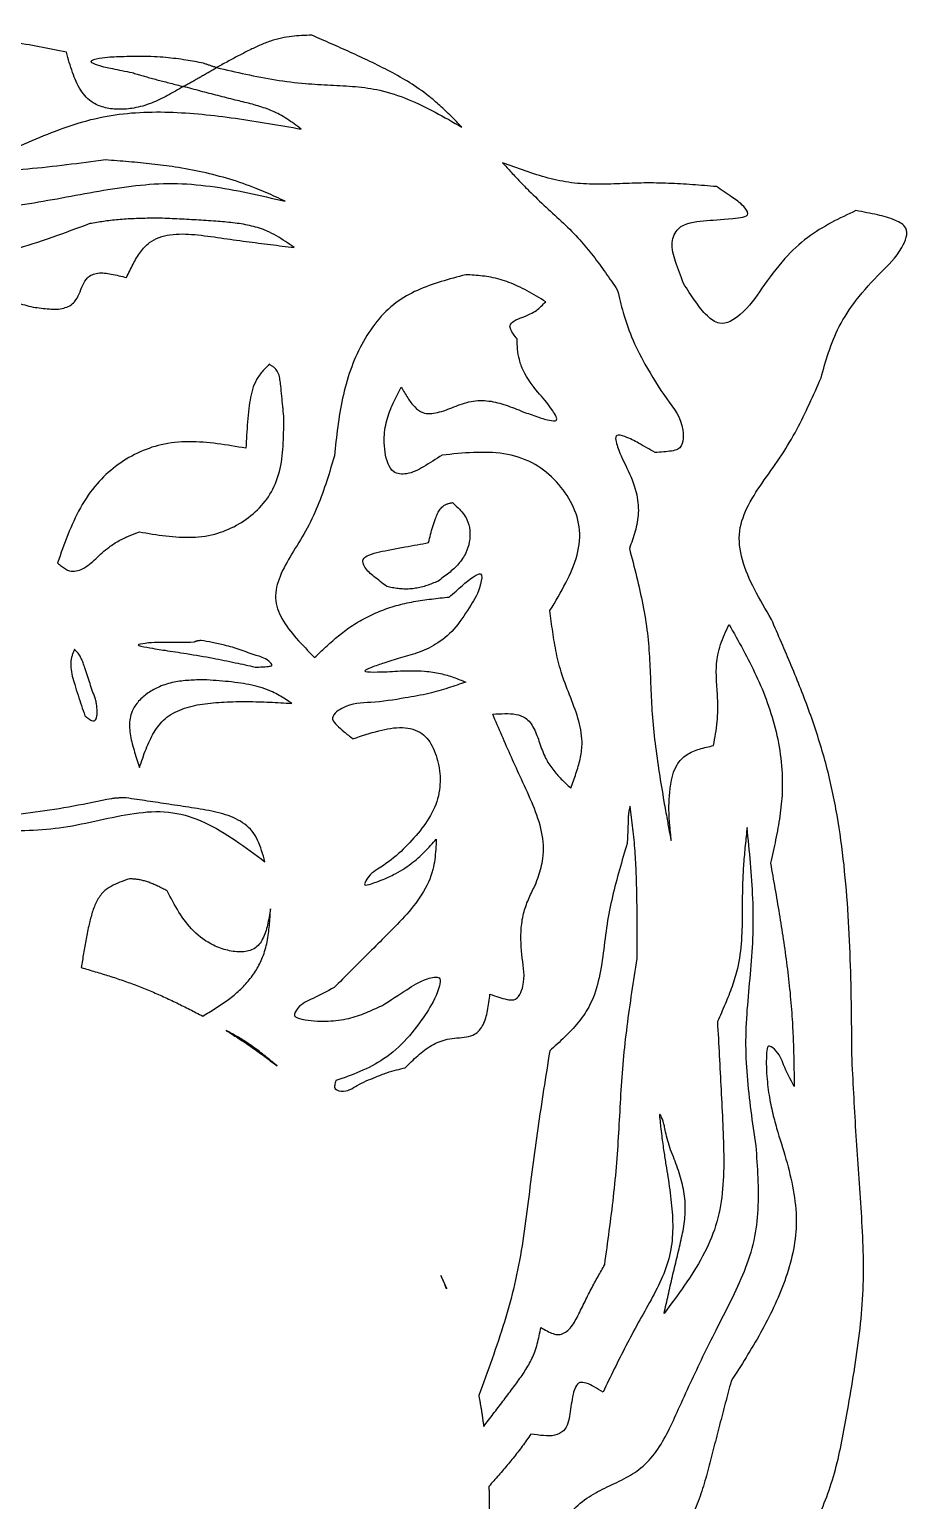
# Model space of a CAD drawing. Extents: x 24 to 174, y -3 to 159.
# Drawn here: x 110.3 to 173.6, y 52.5 to 158.5 of the extents above; entities that cross this region are included whole.
import ezdxf

# ---------------------------------------------------------------- set-up
doc = ezdxf.new("R2010")
doc.units = 0
doc.layers.add('Capa_1', color=7, linetype='CONTINUOUS')

msp = doc.modelspace()

# ---------------------------------------------------------------- linework, layer by layer
at = {"layer": 'Capa_1', "color": 7}
for p, q in [((123.774287, 155.735086), (123.774287, 155.735086)), ((121.382014, 154.379096), (121.382014, 154.379096)), ((144.388086, 148.887339), (144.388086, 148.887339)), ((119.709627, 144.892681), (119.709627, 144.892681)), ((141.736188, 140.816444), (141.736188, 140.816444)), ((127.578776, 134.360061), (127.578776, 134.360061)), ((140.776523, 124.403458), (140.776523, 124.403458)), ((113.533259, 113.823432), (113.533259, 113.823432)), ((122.663037, 114.456228), (122.663037, 114.456228)), ((122.865885, 111.631799), (122.865885, 111.631799)), ((118.006924, 105.960896), (118.229064, 105.313219)), ((117.264987, 103.116627), (117.264987, 103.116627)), ((153.583459, 102.511943), (153.583459, 102.511943)), ((162.010437, 100.994999), (162.010437, 100.994999)), ((117.499805, 97.285871), (117.499805, 97.285871)), ((124.475985, 86.356925), (124.475985, 86.356925)), ((139.930409, 68.70095), (139.930409, 68.70095))]:
    msp.add_line(p, q, dxfattribs=at)
for points, knots in [([(112.958341, 156.844132), (112.307377, 156.977802), (111.007386, 157.244744), (109.049542, 157.588515), (107.005166, 157.826165), (104.874712, 157.875928), (102.671695, 157.835966), (100.467018, 157.824988), (98.267854, 157.963956), (96.079136, 158.202509), (94.623413, 158.394538), (93.895113, 158.490611)], [0, 0, 0, 0, 1.993594, 3.98125, 5.962031, 8.16127, 10.367679, 12.573427, 14.772644, 16.973781, 19.177576, 19.177576, 19.177576, 19.177576]), ([(130.645188, 158.072239), (130.399831, 158.064303), (129.910524, 158.048476), (129.180099, 157.996053), (128.426749, 157.880685), (127.66308, 157.659643), (126.893855, 157.351614), (126.123168, 156.985902), (125.344381, 156.588207), (124.556343, 156.165244), (124.034808, 155.878382), (123.774287, 155.735086)], [0, 0, 0, 0, 0.73643, 1.468634, 2.19589, 3.018352, 3.847222, 4.679401, 5.576727, 6.470403, 7.362393, 7.362393, 7.362393, 7.362393]), ([(141.462785, 151.448836), (141.202297, 151.712707), (140.682112, 152.239648), (139.881519, 153.007003), (138.91007, 153.839182), (137.712966, 154.665482), (136.295097, 155.467313), (134.86128, 156.175609), (133.441786, 156.835918), (132.044827, 157.459906), (131.111518, 157.868223), (130.645188, 158.072239)], [0, 0, 0, 0, 1.11234, 2.221299, 3.326083, 4.946278, 6.575357, 8.209095, 9.742758, 11.271901, 12.798919, 12.798919, 12.798919, 12.798919]), ([(121.382014, 154.379096), (121.0092, 154.158563), (120.264121, 153.717821), (119.087149, 153.145624), (117.90989, 152.801158), (116.783454, 152.703592), (115.781416, 152.803276), (114.743952, 153.18488), (113.897793, 154.117768), (113.358746, 155.41924), (113.09523, 156.356996), (112.958341, 156.844132)], [0, 0, 0, 0, 1.299376, 2.596836, 3.916626, 4.953394, 5.970042, 6.920621, 8.19964, 9.603874, 11.121901, 11.121901, 11.121901, 11.121901]), ([(122.83998, 156.05424), (122.415959, 156.134683), (121.519993, 156.30466), (120.029985, 156.493089), (118.442772, 156.571437), (116.720699, 156.505204), (115.775928, 156.495986), (114.447282, 156.208836), (115.493098, 155.806699), (116.323118, 155.665222), (117.202007, 155.481288), (117.696036, 155.377897)], [0, 0, 0, 0, 1.295661, 2.737765, 4.481604, 6.150629, 7.569469, 8.192219, 8.698916, 9.830667, 11.283448, 11.283448, 11.283448, 11.283448]), ([(123.774287, 155.735086), (123.740148, 155.746188), (123.671871, 155.768393), (123.569502, 155.801843), (123.466651, 155.835767), (123.36337, 155.870316), (123.259685, 155.905562), (123.155438, 155.941639), (123.05066, 155.978628), (122.945281, 156.016324), (122.87508, 156.041601), (122.83998, 156.05424)], [0, 0, 0, 0, 0.107696, 0.215391, 0.323087, 0.432598, 0.54211, 0.65162, 0.763537, 0.875455, 0.987374, 0.987374, 0.987374, 0.987374]), ([(117.696036, 155.377897), (117.812526, 155.342584), (118.045499, 155.27196), (118.395369, 155.167426), (118.767317, 155.059527), (119.161996, 154.950614), (119.57917, 154.840037), (120.011497, 154.728273), (120.458544, 154.613756), (120.920239, 154.496246), (121.22809, 154.418146), (121.382014, 154.379096)], [0, 0, 0, 0, 0.365174, 0.730327, 1.095453, 1.527, 1.958582, 2.390183, 2.866615, 3.343026, 3.819426, 3.819426, 3.819426, 3.819426]), ([(121.382014, 154.379096), (121.469782, 154.428003), (121.645316, 154.525817), (121.90842, 154.672893), (122.172572, 154.821489), (122.437561, 154.971979), (122.703622, 155.123938), (122.970262, 155.276505), (123.237731, 155.429233), (123.505987, 155.582199), (123.684854, 155.684124), (123.774287, 155.735086)], [0, 0, 0, 0, 0.301423, 0.602844, 0.904262, 1.21066, 1.51706, 1.823461, 2.132265, 2.441069, 2.749872, 2.749872, 2.749872, 2.749872]), ([(123.774287, 155.735086), (124.480231, 155.575454), (125.891879, 155.256245), (128.024928, 154.842205), (130.061595, 154.575955), (131.988749, 154.485456), (133.781877, 154.394094), (135.675145, 154.13755), (137.609076, 153.491792), (139.558878, 152.535862), (140.825015, 151.812968), (141.462785, 151.448836)], [0, 0, 0, 0, 2.171241, 4.341748, 6.516932, 8.325507, 10.127213, 11.904354, 14.038001, 16.208492, 18.411468, 18.411468, 18.411468, 18.411468]), ([(129.878997, 151.307172), (129.709725, 151.434106), (129.372083, 151.687297), (128.854803, 152.048901), (128.17838, 152.45651), (127.297422, 152.827642), (126.222525, 153.140287), (125.072909, 153.413959), (123.872596, 153.717003), (122.624579, 154.045423), (121.795786, 154.267983), (121.382014, 154.379096)], [0, 0, 0, 0, 0.634716, 1.266052, 1.892793, 3.0006, 4.120952, 5.248619, 6.545635, 7.834805, 9.1201, 9.1201, 9.1201, 9.1201]), ([(108.836906, 149.773692), (109.57397, 150.097845), (111.042482, 150.743681), (113.280702, 151.604647), (115.583082, 152.242268), (117.953667, 152.535963), (120.346649, 152.562697), (122.746383, 152.396552), (125.13664, 152.104219), (127.513798, 151.726591), (129.091014, 151.446904), (129.878997, 151.307172)], [0, 0, 0, 0, 2.415465, 4.812524, 7.189432, 9.562162, 11.955983, 14.358869, 16.773439, 19.178073, 21.578894, 21.578894, 21.578894, 21.578894]), ([(115.778909, 149.087429), (114.844942, 148.963996), (112.978309, 148.717301), (110.172838, 148.406506), (107.354722, 148.214663), (104.526119, 148.20271), (101.696011, 148.339535), (98.875589, 148.59347), (96.067968, 148.933621), (93.272141, 149.330822), (91.411617, 149.614685), (90.481438, 149.756604)], [0, 0, 0, 0, 2.826236, 5.648537, 8.466754, 11.295664, 14.12906, 16.964062, 19.789294, 22.612624, 25.43545, 25.43545, 25.43545, 25.43545]), ([(128.729161, 146.108111), (128.49756, 146.215036), (128.034443, 146.428847), (127.336133, 146.741352), (126.246762, 147.198451), (124.733579, 147.722242), (122.778817, 148.226088), (120.903442, 148.572078), (119.124949, 148.800079), (117.452851, 148.957762), (116.336897, 149.044206), (115.778909, 149.087429)], [0, 0, 0, 0, 0.765275, 1.53027, 2.295019, 4.309, 6.327091, 8.345661, 10.025836, 11.70474, 13.383714, 13.383714, 13.383714, 13.383714]), ([(144.388086, 148.887339), (144.59581, 148.658704), (145.011239, 148.201455), (145.64231, 147.52276), (146.469521, 146.673372), (147.526782, 145.689164), (148.78129, 144.541784), (149.93393, 143.386445), (150.928, 142.179486), (151.810214, 140.969217), (152.375451, 140.144246), (152.658521, 139.731102)], [0, 0, 0, 0, 0.926715, 1.853347, 2.780182, 4.482941, 6.185255, 7.881272, 9.373219, 10.870843, 12.373255, 12.373255, 12.373255, 12.373255]), ([(159.795103, 147.16424), (159.219972, 147.211184), (158.069366, 147.3051), (156.339162, 147.410488), (154.595021, 147.444563), (152.844737, 147.371358), (151.09407, 147.31485), (149.357132, 147.400992), (147.663534, 147.755428), (146.017004, 148.279398), (144.93275, 148.684061), (144.388086, 148.887339)], [0, 0, 0, 0, 1.731107, 3.46325, 5.199668, 6.961483, 8.717379, 10.454765, 12.163176, 13.8909, 15.634875, 15.634875, 15.634875, 15.634875]), ([(104.632785, 145.074582), (105.519781, 145.207234), (107.295582, 145.472808), (109.961117, 145.890499), (112.626855, 146.346351), (115.282832, 146.856675), (117.942916, 147.275979), (120.637949, 147.456325), (123.345622, 147.231544), (126.043047, 146.735855), (127.831176, 146.31797), (128.729161, 146.108111)], [0, 0, 0, 0, 2.690575, 5.386643, 8.094089, 10.803332, 13.500128, 16.169932, 18.883624, 21.625848, 24.392233, 24.392233, 24.392233, 24.392233]), ([(157.419918, 140.190814), (157.22316, 140.708779), (156.861943, 141.659683), (156.461519, 143.028201), (157.077132, 144.524028), (159.088404, 144.723368), (160.358785, 144.811605), (162.365612, 144.985427), (161.631737, 145.934796), (160.857289, 146.436637), (160.174554, 146.904314), (159.795103, 147.16424)], [0, 0, 0, 0, 1.67194, 3.069419, 4.15819, 6.035031, 8.165683, 9.30925, 9.89181, 10.97417, 12.328351, 12.328351, 12.328351, 12.328351]), ([(169.854231, 145.435629), (169.263337, 145.1582), (168.059681, 144.593073), (166.278378, 143.509276), (164.570605, 141.917451), (163.097331, 139.899991), (161.901099, 138.087244), (160.175379, 137.007008), (159.006067, 137.908302), (158.232053, 138.931019), (157.703017, 139.751668), (157.419918, 140.190814)], [0, 0, 0, 0, 1.958424, 3.989334, 6.223686, 8.928202, 11.377451, 13.011256, 14.028831, 15.383587, 16.943046, 16.943046, 16.943046, 16.943046]), ([(167.339589, 133.381653), (167.508443, 133.995981), (167.854932, 135.256584), (168.624374, 137.183788), (169.897513, 139.120713), (171.579874, 140.946258), (173.047935, 142.32285), (173.794458, 144.162356), (172.546446, 144.850439), (171.346242, 145.153837), (170.378006, 145.336705), (169.854231, 145.435629)], [0, 0, 0, 0, 1.911519, 3.922445, 6.189832, 8.850914, 11.216093, 12.639135, 13.573163, 14.918181, 16.503217, 16.503217, 16.503217, 16.503217]), ([(114.651674, 144.495256), (113.738694, 144.158685), (111.915392, 143.486523), (109.150086, 142.573087), (106.329866, 141.853373), (103.448153, 141.428468), (100.53777, 141.281949), (97.624286, 141.400393), (94.734543, 141.774795), (91.8725, 142.319607), (89.975817, 142.738797), (89.02678, 142.948546)], [0, 0, 0, 0, 2.91906, 5.829625, 8.733553, 11.638948, 14.552512, 17.463661, 20.374233, 23.285732, 26.201503, 26.201503, 26.201503, 26.201503]), ([(119.709627, 144.892681), (119.502422, 144.890197), (119.08801, 144.885229), (118.466413, 144.873646), (117.860939, 144.854312), (117.271878, 144.824203), (116.699705, 144.781412), (116.154078, 144.724745), (115.635521, 144.654109), (115.143249, 144.577117), (114.815549, 144.522546), (114.651674, 144.495256)], [0, 0, 0, 0, 0.621659, 1.243325, 1.865087, 2.438923, 3.012684, 3.586213, 4.084302, 4.582545, 5.080938, 5.080938, 5.080938, 5.080938]), ([(129.364161, 142.776015), (129.156144, 142.921806), (128.741792, 143.212207), (128.105131, 143.619215), (127.307636, 144.035968), (126.301827, 144.355276), (125.110139, 144.551898), (123.835449, 144.662816), (122.49683, 144.75347), (121.100277, 144.828227), (120.17248, 144.871229), (119.709627, 144.892681)], [0, 0, 0, 0, 0.762028, 1.517889, 2.265694, 3.4552, 4.663718, 5.883399, 7.292516, 8.688853, 10.078905, 10.078905, 10.078905, 10.078905]), ([(117.290342, 140.609739), (117.442534, 140.934562), (117.739016, 141.567342), (118.247029, 142.44362), (119.052564, 143.337658), (120.487478, 143.800005), (122.241129, 143.734939), (124.06532, 143.465192), (125.883707, 143.212268), (127.648167, 142.986534), (128.79766, 142.845514), (129.364161, 142.776015)], [0, 0, 0, 0, 1.07566, 2.095468, 3.035479, 4.61626, 6.399495, 8.283738, 10.145666, 11.907767, 13.620022, 13.620022, 13.620022, 13.620022]), ([(110.556698, 138.482599), (110.9459, 138.429356), (111.678772, 138.329098), (112.733375, 138.314567), (113.554837, 138.752489), (113.885, 139.444965), (114.120319, 140.045179), (114.454515, 140.699725), (115.2721, 141.01513), (116.245218, 140.875371), (116.925992, 140.702343), (117.290342, 140.609739)], [0, 0, 0, 0, 1.180269, 2.222463, 3.122735, 3.773409, 4.464194, 5.088094, 5.897141, 6.877813, 8.007022, 8.007022, 8.007022, 8.007022]), ([(141.736188, 140.816444), (141.139535, 140.657556), (139.959435, 140.343298), (138.248618, 139.741649), (136.628485, 138.838309), (135.266976, 137.482243), (134.188177, 135.809841), (133.3731, 133.931751), (132.828351, 131.924696), (132.493596, 129.847311), (132.343527, 128.458432), (132.268516, 127.764217)], [0, 0, 0, 0, 1.852124, 3.663252, 5.429972, 7.367376, 9.360163, 11.369767, 13.485579, 15.581627, 17.676318, 17.676318, 17.676318, 17.676318]), ([(147.500797, 138.866244), (147.28063, 139.000466), (146.840466, 139.268806), (146.170055, 139.654466), (145.508808, 139.991101), (144.85432, 140.267423), (144.21151, 140.483287), (143.575265, 140.637598), (142.950813, 140.728838), (142.344523, 140.781422), (141.939127, 140.804761), (141.736188, 140.816444)], [0, 0, 0, 0, 0.773555, 1.546512, 2.319781, 2.997965, 3.675951, 4.351946, 4.958975, 5.567342, 6.177157, 6.177157, 6.177157, 6.177157]), ([(103.444918, 134.586058), (103.575811, 134.890053), (103.837458, 135.497717), (104.285588, 136.387545), (104.826286, 137.197566), (105.473629, 137.889318), (106.196659, 138.437912), (107.093301, 138.856041), (108.180967, 138.964642), (109.366533, 138.787925), (110.154504, 138.585779), (110.556698, 138.482599)], [0, 0, 0, 0, 0.992883, 1.984701, 2.985163, 3.903344, 4.814035, 5.693918, 6.836312, 8.030954, 9.276438, 9.276438, 9.276438, 9.276438]), ([(152.658521, 139.731102), (152.791665, 139.180306), (153.069732, 138.02999), (153.680278, 136.213067), (154.751696, 134.144191), (156.088862, 131.938635), (157.551642, 130.20273), (157.390248, 128.269335), (156.530945, 128.099768), (155.989317, 128.035104), (155.590045, 128.01648), (155.381523, 128.006753)], [0, 0, 0, 0, 1.700057, 3.550507, 5.730623, 8.683899, 11.227615, 12.644, 13.117187, 13.68759, 14.311135, 14.311135, 14.311135, 14.311135]), ([(145.432639, 136.190644), (145.343709, 136.305028), (145.177384, 136.518962), (144.979516, 136.819151), (144.865782, 137.204036), (145.254749, 137.549928), (145.779926, 137.732331), (146.347892, 137.946579), (146.820866, 138.229662), (147.182535, 138.539842), (147.395935, 138.7587), (147.500797, 138.866244)], [0, 0, 0, 0, 0.432887, 0.809632, 1.096615, 1.529991, 2.147824, 2.821768, 3.329146, 3.79557, 4.246201, 4.246201, 4.246201, 4.246201]), ([(145.853215, 130.945832), (146.211311, 130.818851), (146.859328, 130.589063), (147.54963, 130.356633), (148.507734, 130.190317), (147.728702, 131.501749), (146.928365, 132.289511), (145.988271, 133.576714), (145.57823, 134.660641), (145.459495, 135.443317), (145.441473, 135.944827), (145.432639, 136.190644)], [0, 0, 0, 0, 1.108294, 2.005592, 2.499948, 3.245945, 4.953814, 6.819725, 7.671132, 8.438987, 9.177183, 9.177183, 9.177183, 9.177183]), ([(127.578776, 134.360061), (127.479196, 134.260824), (127.281065, 134.063373), (126.999521, 133.755577), (126.678459, 133.329284), (126.401137, 132.72779), (126.211764, 131.964589), (126.093432, 131.120926), (126.004028, 130.217716), (125.939661, 129.262143), (125.907152, 128.628425), (125.890954, 128.312676)], [0, 0, 0, 0, 0.421735, 0.839115, 1.250615, 2.018271, 2.804894, 3.603034, 4.572249, 5.527415, 6.475909, 6.475909, 6.475909, 6.475909]), ([(128.616716, 130.611797), (128.594721, 130.850582), (128.550286, 131.332966), (128.480432, 132.068415), (128.416098, 132.712123), (128.358477, 133.253965), (128.265455, 133.669872), (128.097909, 133.974521), (127.903292, 134.149352), (127.745589, 134.258625), (127.634787, 134.326002), (127.578776, 134.360061)], [0, 0, 0, 0, 0.719391, 1.453287, 2.216208, 2.660348, 3.087446, 3.489355, 3.675444, 3.8678, 4.064436, 4.064436, 4.064436, 4.064436]), ([(140.035689, 127.812725), (139.58667, 127.529786), (138.767145, 127.013383), (137.643329, 126.388492), (136.5208, 126.466214), (136.089239, 127.248376), (135.896902, 128.034986), (135.819956, 129.094274), (135.989279, 130.302728), (136.474765, 131.556794), (136.882424, 132.327682), (137.085036, 132.710824)], [0, 0, 0, 0, 1.592619, 2.906758, 3.848173, 4.540013, 5.392476, 6.303258, 7.699972, 9.015756, 10.315912, 10.315912, 10.315912, 10.315912]), ([(137.085036, 132.710824), (137.237096, 132.449595), (137.527451, 131.950785), (138.0004, 131.2927), (138.712369, 130.742153), (139.790771, 130.850358), (140.886694, 131.300978), (142.100935, 131.752452), (143.409967, 131.774726), (144.657427, 131.434894), (145.451595, 131.110089), (145.853215, 130.945832)], [0, 0, 0, 0, 0.90578, 1.729562, 2.434793, 3.482212, 4.744227, 6.043975, 7.323596, 8.595987, 9.897782, 9.897782, 9.897782, 9.897782]), ([(163.76716, 115.983093), (163.346687, 116.697142), (162.535681, 118.074393), (161.58635, 120.169709), (161.305964, 122.340703), (162.07884, 124.308703), (163.246421, 126.050947), (164.522995, 127.792645), (165.604232, 129.635544), (166.514779, 131.504695), (167.065769, 132.758541), (167.339589, 133.381653)], [0, 0, 0, 0, 2.485172, 4.793377, 6.878895, 8.834338, 10.972984, 13.179981, 15.30575, 17.372533, 19.414335, 19.414335, 19.414335, 19.414335]), ([(118.21418, 122.284587), (118.850518, 122.178432), (120.10984, 121.968348), (122.01197, 121.834686), (123.825989, 122.091282), (125.427915, 122.81073), (126.758409, 123.820428), (127.839121, 125.167546), (128.434548, 126.856889), (128.620809, 128.712408), (128.618096, 129.971396), (128.616716, 130.611797)], [0, 0, 0, 0, 1.935214, 3.829819, 5.701573, 7.364225, 9.041959, 10.673434, 12.470052, 14.325621, 16.246624, 16.246624, 16.246624, 16.246624]), ([(125.890954, 128.312676), (125.204817, 128.430311), (123.845672, 128.663332), (121.797785, 128.841413), (119.829408, 128.655342), (118.038378, 128.006767), (116.474431, 127.047629), (115.048501, 125.733253), (113.90825, 124.040115), (113.034361, 122.082468), (112.556793, 120.729824), (112.316175, 120.048306)], [0, 0, 0, 0, 2.088227, 4.136493, 6.152337, 7.963462, 9.800978, 11.624015, 13.738229, 15.873206, 18.041244, 18.041244, 18.041244, 18.041244]), ([(155.381523, 128.006753), (154.973762, 128.236665), (154.23925, 128.65081), (153.453309, 129.095167), (152.378318, 129.398701), (152.796154, 127.948019), (153.379218, 126.908501), (154.060147, 125.263805), (154.243714, 123.698941), (153.980564, 122.326156), (153.676679, 121.498952), (153.526685, 121.090655)], [0, 0, 0, 0, 1.369014, 2.466039, 3.055806, 3.865387, 5.538545, 7.4099, 8.904883, 10.244198, 11.54959, 11.54959, 11.54959, 11.54959]), ([(132.268516, 127.764217), (132.089728, 127.159447), (131.729012, 125.939282), (131.079645, 124.1079), (130.238941, 122.343457), (129.206508, 120.723147), (128.316213, 119.184835), (127.86382, 117.518463), (128.45395, 115.92089), (129.537347, 114.561324), (130.397285, 113.687686), (130.846932, 113.230876)], [0, 0, 0, 0, 1.891855, 3.816947, 5.823579, 7.740102, 9.570259, 11.175562, 12.705356, 14.459029, 16.380913, 16.380913, 16.380913, 16.380913]), ([(147.805069, 116.618093), (148.198807, 117.276147), (148.96344, 118.554075), (149.852498, 120.546623), (150.067317, 122.636848), (149.3602, 124.546336), (148.165335, 126.129299), (146.524177, 127.399744), (144.470955, 128.014544), (142.263333, 128.043506), (140.787196, 127.89058), (140.035689, 127.812725)], [0, 0, 0, 0, 2.300636, 4.467796, 6.506002, 8.416255, 10.424943, 12.401399, 14.535912, 16.721413, 18.98798, 18.98798, 18.98798, 18.98798]), ([(139.054527, 121.511231), (139.100556, 121.703962), (139.193299, 122.092298), (139.352623, 122.678049), (139.524339, 123.187197), (139.699443, 123.613213), (139.884774, 123.935943), (140.110628, 124.163081), (140.347787, 124.281172), (140.558057, 124.349137), (140.703097, 124.385201), (140.776523, 124.403458)], [0, 0, 0, 0, 0.594448, 1.197764, 1.820431, 2.205269, 2.578094, 2.931694, 3.145468, 3.366822, 3.593776, 3.593776, 3.593776, 3.593776]), ([(140.776523, 124.403458), (140.912239, 124.278283), (141.180816, 124.030566), (141.549474, 123.631343), (141.889925, 123.100751), (142.064981, 122.38446), (142.022775, 121.557849), (141.76594, 120.714041), (141.238897, 119.946784), (140.511998, 119.295738), (139.982407, 118.913775), (139.714331, 118.720428)], [0, 0, 0, 0, 0.553827, 1.096001, 1.626707, 2.427949, 3.259421, 4.085974, 5.042178, 6.009423, 7.000932, 7.000932, 7.000932, 7.000932]), ([(112.316175, 120.048306), (112.4124, 119.969074), (112.599749, 119.81481), (112.884219, 119.612999), (113.376503, 119.364384), (114.261926, 119.601999), (115.092731, 120.368221), (115.906099, 121.125751), (116.730869, 121.661546), (117.473244, 122.004946), (117.969343, 122.192182), (118.21418, 122.284587)], [0, 0, 0, 0, 0.373618, 0.727427, 1.048533, 1.995366, 3.183837, 4.458309, 5.316494, 6.122154, 6.90721, 6.90721, 6.90721, 6.90721]), ([(136.038277, 118.341192), (135.730877, 118.588376), (135.178209, 119.032783), (134.503558, 119.564823), (134.198423, 120.334931), (134.859719, 120.683446), (135.529489, 120.85433), (136.418246, 121.022151), (137.32372, 121.188167), (138.218475, 121.355037), (138.782222, 121.460358), (139.054527, 121.511231)], [0, 0, 0, 0, 1.17412, 2.110921, 2.669879, 3.201106, 3.986232, 4.86501, 5.87149, 6.76114, 7.592376, 7.592376, 7.592376, 7.592376]), ([(153.526685, 121.090655), (153.70266, 120.415744), (154.054046, 119.068079), (154.518853, 117.034578), (154.849643, 115.026454), (154.996229, 113.046038), (155.065036, 111.109276), (155.153191, 109.109095), (155.364111, 107.055433), (155.667293, 104.951343), (155.897875, 103.55274), (156.013215, 102.853144)], [0, 0, 0, 0, 2.092373, 4.178058, 6.256231, 8.190512, 10.130621, 12.070918, 14.195287, 16.320593, 18.447685, 18.447685, 18.447685, 18.447685]), ([(140.547217, 117.589886), (140.874401, 117.878238), (141.463688, 118.397586), (142.077105, 118.939728), (142.998111, 119.465847), (142.731471, 117.982089), (142.087294, 117.00398), (141.11131, 115.409116), (139.835766, 114.262878), (138.424395, 113.589906), (137.489457, 113.335655), (137.03322, 113.211583)], [0, 0, 0, 0, 1.270448, 2.288187, 2.827343, 3.572963, 5.235019, 7.14173, 8.869766, 10.357639, 11.775694, 11.775694, 11.775694, 11.775694]), ([(139.714331, 118.720428), (139.584678, 118.668279), (139.325569, 118.564061), (138.932485, 118.419345), (138.530973, 118.298234), (138.119547, 118.213204), (137.701869, 118.166152), (137.282057, 118.159537), (136.86443, 118.196219), (136.450397, 118.261614), (136.175782, 118.314641), (136.038277, 118.341192)], [0, 0, 0, 0, 0.419236, 0.837834, 1.256271, 1.676133, 2.096377, 2.515464, 2.933453, 3.352372, 3.772497, 3.772497, 3.772497, 3.772497]), ([(130.846932, 113.230876), (131.110095, 113.482557), (131.635776, 113.985299), (132.448854, 114.711977), (133.354587, 115.416483), (134.382684, 116.048619), (135.526676, 116.586325), (136.731671, 116.998806), (137.98323, 117.275219), (139.261569, 117.456622), (140.118247, 117.545421), (140.547217, 117.589886)], [0, 0, 0, 0, 1.092399, 2.182112, 3.27023, 4.530385, 5.794117, 7.055098, 8.343022, 9.632983, 10.926755, 10.926755, 10.926755, 10.926755]), ([(149.29776, 103.829348), (149.428791, 104.176106), (149.687673, 104.861203), (150.000838, 105.897834), (150.188068, 107.172858), (149.926117, 108.68865), (149.299694, 110.337294), (148.657235, 111.937212), (148.24667, 113.535403), (147.99193, 115.075738), (147.867303, 116.104412), (147.805069, 116.618093)], [0, 0, 0, 0, 1.111893, 2.196795, 3.244964, 4.947511, 6.730657, 8.539891, 10.11273, 11.66893, 13.221164, 13.221164, 13.221164, 13.221164]), ([(159.598871, 106.889145), (159.647099, 107.173591), (159.743504, 107.742191), (159.859645, 108.599884), (159.928125, 109.620508), (159.859523, 110.797264), (159.76517, 112.114262), (159.827602, 113.25661), (160.087585, 114.176072), (160.378668, 114.902884), (160.598457, 115.380258), (160.70902, 115.620395)], [0, 0, 0, 0, 0.865485, 1.730083, 2.595822, 3.929434, 5.259673, 6.561124, 7.331848, 8.115307, 8.908345, 8.908345, 8.908345, 8.908345]), ([(160.70902, 115.620395), (161.049546, 115.011423), (161.730084, 113.7944), (162.684933, 111.932422), (163.517301, 109.969764), (164.140598, 107.888593), (164.51448, 105.714498), (164.58677, 103.668654), (164.394167, 101.795085), (164.078918, 100.095182), (163.823493, 98.969466), (163.695504, 98.40539)], [0, 0, 0, 0, 2.093099, 4.183035, 6.274855, 8.479683, 10.684959, 12.876145, 14.597243, 16.324941, 18.060134, 18.060134, 18.060134, 18.060134]), ([(169.570908, 84.236951), (169.560997, 85.443658), (169.541168, 87.857785), (169.463859, 91.480898), (169.291316, 95.105906), (168.977185, 98.724467), (168.458344, 102.316183), (167.6702, 105.851674), (166.549347, 109.292012), (165.21201, 112.656081), (164.249294, 114.872899), (163.76716, 115.983093)], [0, 0, 0, 0, 3.620237, 7.242612, 10.87113, 14.505801, 18.134997, 21.750763, 25.357593, 28.976931, 32.607947, 32.607947, 32.607947, 32.607947]), ([(113.533259, 113.823432), (113.502675, 113.746804), (113.441796, 113.594273), (113.360238, 113.363338), (113.266989, 113.008963), (113.25316, 112.50822), (113.370222, 111.890501), (113.567595, 111.229042), (113.792319, 110.522142), (114.041132, 109.775454), (114.209204, 109.28288), (114.292834, 109.037782)], [0, 0, 0, 0, 0.247509, 0.492673, 0.734393, 1.34451, 1.973461, 2.614777, 3.414434, 4.198897, 4.975819, 4.975819, 4.975819, 4.975819]), ([(114.846255, 110.77907), (114.783805, 110.968718), (114.6586, 111.348939), (114.470069, 111.921611), (114.306249, 112.419522), (114.167726, 112.8407), (114.032919, 113.173699), (113.886712, 113.425425), (113.747152, 113.597445), (113.64212, 113.711836), (113.569607, 113.786171), (113.533259, 113.823432)], [0, 0, 0, 0, 0.598997, 1.200921, 1.808696, 2.171583, 2.530852, 2.885047, 3.039277, 3.194647, 3.350806, 3.350806, 3.350806, 3.350806]), ([(122.155368, 114.329999), (121.453126, 114.313882), (120.222503, 114.285637), (119.171338, 114.344187), (117.822221, 114.131178), (119.19814, 113.887904), (120.058897, 113.749122), (121.771038, 113.494994), (123.416832, 113.211816), (125.074016, 112.876305), (126.080133, 112.650206), (126.557374, 112.542959)], [0, 0, 0, 0, 2.003827, 3.511547, 4.037505, 4.687913, 6.01836, 7.572831, 9.519828, 11.1477, 12.616641, 12.616641, 12.616641, 12.616641]), ([(122.663037, 114.456228), (122.640762, 114.454722), (122.596203, 114.45171), (122.529405, 114.446034), (122.46558, 114.438382), (122.404957, 114.428134), (122.347913, 114.414795), (122.294651, 114.397687), (122.245653, 114.376691), (122.200213, 114.354013), (122.17033, 114.338011), (122.155368, 114.329999)], [0, 0, 0, 0, 0.066978, 0.133982, 0.201095, 0.259764, 0.318343, 0.376705, 0.42733, 0.478106, 0.529021, 0.529021, 0.529021, 0.529021]), ([(126.557374, 112.542959), (126.736271, 112.545883), (127.064055, 112.551242), (127.418689, 112.577551), (127.908297, 112.629716), (127.30675, 113.222944), (126.591845, 113.357914), (125.489598, 113.815724), (124.442116, 114.107386), (123.499149, 114.319198), (122.929238, 114.4126), (122.663037, 114.456228)], [0, 0, 0, 0, 0.521911, 0.95627, 1.221668, 1.596808, 2.612692, 3.835872, 4.991839, 5.91548, 6.725049, 6.725049, 6.725049, 6.725049]), ([(137.03322, 113.211583), (136.616473, 113.07819), (135.868278, 112.838707), (135.160375, 112.610022), (134.162182, 112.203725), (135.748042, 112.167183), (136.772632, 112.283814), (138.530474, 112.302552), (139.869046, 112.113948), (140.856833, 111.819085), (141.447041, 111.57941), (141.730676, 111.46423)], [0, 0, 0, 0, 1.258574, 2.259548, 2.750869, 3.406808, 5.122323, 7.078283, 8.237868, 9.231079, 10.149984, 10.149984, 10.149984, 10.149984]), ([(122.865885, 111.631799), (122.504497, 111.621748), (121.78336, 111.601693), (120.701537, 111.47963), (119.702748, 111.183498), (118.840485, 110.706849), (118.149762, 110.120069), (117.599376, 109.323214), (117.446753, 108.269156), (117.653323, 107.123699), (117.886374, 106.357322), (118.006924, 105.960896)], [0, 0, 0, 0, 1.084501, 2.164081, 3.257581, 4.185423, 5.099686, 5.958879, 7.028719, 8.188705, 9.431703, 9.431703, 9.431703, 9.431703]), ([(129.191631, 109.926892), (129.041376, 110.027067), (128.741481, 110.227006), (128.282938, 110.511391), (127.734703, 110.802692), (127.075339, 111.054016), (126.310669, 111.250862), (125.496925, 111.393439), (124.643458, 111.497878), (123.754443, 111.573197), (123.161928, 111.612274), (122.865885, 111.631799)], [0, 0, 0, 0, 0.541748, 1.081278, 1.618162, 2.401803, 3.191309, 3.983772, 4.878628, 5.769975, 6.660029, 6.660029, 6.660029, 6.660029]), ([(141.730676, 111.46423), (141.316292, 111.319338), (140.444775, 111.014608), (138.997303, 110.599992), (137.140214, 110.271781), (134.991784, 109.932198), (133.23007, 109.984359), (131.895676, 108.931403), (132.496674, 108.294891), (132.979067, 107.862707), (133.386791, 107.549007), (133.60466, 107.38138)], [0, 0, 0, 0, 1.317271, 2.770434, 4.50505, 6.999606, 9.139347, 10.168459, 10.685756, 11.396477, 12.212064, 12.212064, 12.212064, 12.212064]), ([(114.292834, 109.037782), (114.375963, 108.970606), (114.529602, 108.84645), (114.733262, 108.701242), (115.005611, 108.608688), (115.187845, 108.964907), (115.179195, 109.373348), (115.147455, 109.828802), (115.060305, 110.212039), (114.959271, 110.508949), (114.883101, 110.691004), (114.846255, 110.77907)], [0, 0, 0, 0, 0.318137, 0.587979, 0.776998, 1.068646, 1.540577, 2.067163, 2.414239, 2.719889, 3.006275, 3.006275, 3.006275, 3.006275]), ([(118.229064, 105.313219), (118.37779, 105.757961), (118.667891, 106.625466), (119.211777, 107.844313), (120.043034, 108.920459), (121.305708, 109.58787), (122.774847, 109.91358), (124.357054, 110.043702), (125.974793, 110.072422), (127.598179, 110.020097), (128.663428, 109.957788), (129.191631, 109.926892)], [0, 0, 0, 0, 1.406501, 2.743491, 3.993319, 5.4034, 6.92036, 8.488568, 10.158632, 11.772523, 13.359842, 13.359842, 13.359842, 13.359842]), ([(143.676466, 109.149127), (143.969131, 109.167471), (144.531124, 109.202696), (145.330608, 109.17394), (146.15129, 108.905531), (146.712794, 108.088231), (147.06013, 107.065025), (147.420862, 106.033872), (147.974663, 105.166376), (148.612358, 104.466885), (149.069445, 104.041719), (149.29776, 103.829348)], [0, 0, 0, 0, 0.879065, 1.688031, 2.398875, 3.372339, 4.501292, 5.66854, 6.628631, 7.565875, 8.50125, 8.50125, 8.50125, 8.50125]), ([(133.60466, 107.38138), (134.224131, 107.582108), (135.390449, 107.960031), (137.076905, 108.307452), (138.641911, 107.918395), (139.492212, 106.668802), (139.884159, 105.253137), (139.929706, 103.620784), (139.377398, 101.985603), (138.316995, 100.544627), (137.493007, 99.689567), (137.075113, 99.255914)], [0, 0, 0, 0, 1.954299, 3.679488, 5.130579, 6.460381, 7.978301, 9.521627, 11.284437, 13.040312, 14.847208, 14.847208, 14.847208, 14.847208]), ([(146.750594, 96.84931), (146.825996, 97.058661), (146.97585, 97.474726), (147.171706, 98.102829), (147.400343, 99.156657), (147.282254, 100.716768), (146.613331, 102.609476), (145.785846, 104.3654), (145.029332, 106.03824), (144.344225, 107.60135), (143.898133, 108.635332), (143.676466, 109.149127)], [0, 0, 0, 0, 0.667507, 1.326606, 1.972835, 3.893814, 5.90803, 7.974706, 9.716255, 11.415863, 13.094581, 13.094581, 13.094581, 13.094581]), ([(156.013215, 102.853144), (156.093504, 102.409161), (156.237756, 101.611479), (156.380808, 100.839391), (156.597994, 99.665547), (156.336788, 101.895702), (156.39036, 103.062561), (156.588157, 105.220251), (157.61811, 106.279111), (158.583909, 106.663907), (159.254756, 106.81278), (159.598871, 106.889145)], [0, 0, 0, 0, 1.302297, 2.339774, 2.847678, 3.756622, 6.063385, 8.357682, 9.361004, 10.366281, 11.425042, 11.425042, 11.425042, 11.425042]), ([(116.217127, 103.060403), (115.302261, 102.875451), (113.474293, 102.505903), (110.715335, 102.045956), (107.932432, 101.778589), (105.143088, 101.79722), (102.373014, 101.848151), (99.577459, 101.681391), (96.818979, 101.015728), (94.114747, 100.014087), (92.342093, 99.241551), (91.450473, 98.852977)], [0, 0, 0, 0, 2.800026, 5.59465, 8.388451, 11.173811, 13.955563, 16.703904, 19.546921, 22.429877, 25.347469, 25.347469, 25.347469, 25.347469]), ([(117.264987, 103.116627), (117.222405, 103.116742), (117.137242, 103.116973), (117.009493, 103.116574), (116.885336, 103.114738), (116.76481, 103.110935), (116.647972, 103.104954), (116.535159, 103.096549), (116.426442, 103.085652), (116.321739, 103.07345), (116.252, 103.064752), (116.217127, 103.060403)], [0, 0, 0, 0, 0.127746, 0.255491, 0.383245, 0.500242, 0.617231, 0.734191, 0.839581, 0.94499, 1.050419, 1.050419, 1.050419, 1.050419]), ([(127.268992, 98.521146), (127.191908, 98.787967), (127.040495, 99.312078), (126.761299, 100.061522), (126.249238, 100.947466), (125.154505, 101.710081), (123.617923, 102.148784), (121.987825, 102.408411), (120.369387, 102.655098), (118.79929, 102.89006), (117.772401, 103.041698), (117.264987, 103.116627)], [0, 0, 0, 0, 0.832986, 1.636212, 2.396621, 3.867899, 5.480952, 7.169068, 8.817571, 10.392906, 11.931664, 11.931664, 11.931664, 11.931664]), ([(105.629383, 100.808137), (106.452005, 100.782396), (108.099983, 100.730829), (110.585693, 100.761259), (113.114017, 101.0145), (115.621968, 101.585187), (118.114967, 102.108039), (120.628256, 102.19998), (123.002332, 101.395958), (125.170194, 100.078472), (126.55954, 99.047565), (127.268992, 98.521146)], [0, 0, 0, 0, 2.468956, 4.946117, 7.453594, 10.073813, 12.652982, 15.10252, 17.505547, 20.04483, 22.6945, 22.6945, 22.6945, 22.6945]), ([(153.583459, 102.511943), (153.574059, 102.480013), (153.555273, 102.416204), (153.528624, 102.320152), (153.490149, 102.162385), (153.457159, 101.938629), (153.440344, 101.649709), (153.433193, 101.286719), (153.418893, 100.851253), (153.396486, 100.344097), (153.379652, 100.006598), (153.371242, 99.837998)], [0, 0, 0, 0, 0.099853, 0.199552, 0.299016, 0.586889, 0.876303, 1.166857, 1.676034, 2.183363, 2.689791, 2.689791, 2.689791, 2.689791]), ([(154.088372, 91.540554), (154.088629, 91.945945), (154.089143, 92.756802), (154.087177, 93.97328), (154.078874, 95.331287), (154.057844, 96.830516), (153.998878, 98.469708), (153.902406, 99.829187), (153.786968, 100.908199), (153.688371, 101.710395), (153.618433, 102.244736), (153.583459, 102.511943)], [0, 0, 0, 0, 1.216174, 2.43257, 3.649427, 5.290273, 6.930527, 8.569622, 9.377575, 10.185814, 10.99427, 10.99427, 10.99427, 10.99427]), ([(162.010437, 100.994999), (161.963997, 100.558831), (161.871051, 99.685883), (161.752326, 98.372479), (161.660265, 96.79384), (161.664238, 94.954134), (161.634962, 92.868366), (161.408014, 91.038447), (160.944873, 89.512538), (160.43671, 88.249725), (160.060571, 87.41932), (159.871723, 87.002398)], [0, 0, 0, 0, 1.315887, 2.633622, 3.95605, 6.058076, 8.150887, 10.214236, 11.561095, 12.922796, 14.295821, 14.295821, 14.295821, 14.295821]), ([(162.658668, 78.052316), (162.534285, 78.891505), (162.285997, 80.566659), (161.99893, 83.086042), (161.884438, 85.627732), (162.034621, 88.178434), (162.287233, 90.731569), (162.480391, 93.294184), (162.448713, 95.865375), (162.266803, 98.431687), (162.095959, 100.139893), (162.010437, 100.994999)], [0, 0, 0, 0, 2.544989, 5.080199, 7.604678, 10.166145, 12.736698, 15.30371, 17.870163, 20.442168, 23.020221, 23.020221, 23.020221, 23.020221]), ([(139.611255, 100.143924), (139.599978, 99.896802), (139.577554, 99.405396), (139.512612, 98.675735), (139.311521, 97.551834), (138.623944, 96.100039), (137.335248, 94.523054), (135.950134, 93.144996), (134.648281, 91.847275), (133.444051, 90.643656), (132.648673, 89.84782), (132.253081, 89.452)], [0, 0, 0, 0, 0.742099, 1.475671, 2.196515, 4.158569, 6.200097, 8.286149, 10.018386, 11.715028, 13.393873, 13.393873, 13.393873, 13.393873]), ([(137.075113, 99.255914), (136.590552, 98.850197), (135.750168, 98.146553), (134.817628, 97.680781), (134.303472, 96.714308), (135.131558, 97.002685), (135.700578, 97.18883), (136.731049, 97.660131), (137.773506, 98.305692), (138.780228, 99.210698), (139.340259, 99.839601), (139.611255, 100.143924)], [0, 0, 0, 0, 1.830017, 3.17384, 3.601472, 4.082153, 4.889737, 5.810721, 7.311058, 8.615663, 9.83885, 9.83885, 9.83885, 9.83885]), ([(153.371242, 99.837998), (153.181551, 99.204454), (152.801188, 97.934088), (152.287221, 96.001221), (151.885968, 94.001091), (151.659084, 91.951559), (151.356624, 89.924027), (150.765026, 88.187866), (149.835046, 86.879247), (148.853893, 85.856489), (148.145998, 85.212156), (147.787981, 84.886285)], [0, 0, 0, 0, 1.983944, 3.978151, 5.998516, 8.096361, 10.161467, 12.147131, 13.522499, 14.941631, 16.393777, 16.393777, 16.393777, 16.393777]), ([(163.695504, 98.40539), (163.803257, 97.799738), (164.01877, 96.588403), (164.330991, 94.769292), (164.62631, 92.913257), (164.891424, 91.018756), (165.111959, 89.085219), (165.261785, 87.257574), (165.342599, 85.538063), (165.384357, 83.929009), (165.400939, 82.855914), (165.409231, 82.319273)], [0, 0, 0, 0, 1.845486, 3.691071, 5.537058, 7.483429, 9.429467, 11.37453, 12.983491, 14.593041, 16.203152, 16.203152, 16.203152, 16.203152]), ([(117.499805, 97.285871), (117.270228, 97.206737), (116.819165, 97.051259), (116.177402, 96.767229), (115.570086, 96.342159), (115.113812, 95.681666), (114.806146, 94.873248), (114.575772, 93.95171), (114.371491, 92.962114), (114.192108, 91.918913), (114.085926, 91.229946), (114.033213, 90.887915)], [0, 0, 0, 0, 0.728357, 1.431046, 2.101133, 2.923287, 3.792478, 4.686711, 5.770469, 6.823569, 7.86178, 7.86178, 7.86178, 7.86178]), ([(120.209028, 96.417157), (120.09656, 96.476159), (119.871604, 96.594172), (119.530716, 96.764957), (119.203416, 96.913887), (118.889346, 97.037949), (118.589473, 97.135376), (118.300124, 97.20456), (118.023396, 97.245041), (117.762061, 97.268947), (117.587292, 97.280225), (117.499805, 97.285871)], [0, 0, 0, 0, 0.381013, 0.762091, 1.143696, 1.459388, 1.774661, 2.08887, 2.350586, 2.61297, 2.875973, 2.875973, 2.875973, 2.875973]), ([(143.481888, 88.982915), (143.696235, 88.903306), (144.102677, 88.752351), (144.660436, 88.592243), (145.477973, 88.474969), (146.092566, 89.917479), (145.757292, 91.59558), (145.657392, 93.425282), (145.891506, 94.894629), (146.280843, 95.920252), (146.596022, 96.543602), (146.750594, 96.84931)], [0, 0, 0, 0, 0.682415, 1.293989, 1.780022, 2.965185, 4.963639, 7.16408, 8.342033, 9.409981, 10.437802, 10.437802, 10.437802, 10.437802]), ([(127.668074, 95.116287), (127.601551, 94.727181), (127.475423, 93.98944), (127.185983, 92.976081), (126.561472, 92.174619), (125.57577, 91.964695), (124.562817, 92.100554), (123.32392, 92.535565), (122.064425, 93.456552), (121.028775, 94.879684), (120.484029, 95.90138), (120.209028, 96.417157)], [0, 0, 0, 0, 1.183952, 2.244762, 3.149998, 4.0589, 5.107783, 6.203773, 7.966764, 9.686848, 11.44045, 11.44045, 11.44045, 11.44045]), ([(122.782101, 87.395415), (123.08034, 87.573237), (123.676144, 87.928481), (124.545665, 88.501514), (125.355093, 89.148235), (126.068507, 89.89197), (126.666402, 90.718114), (127.150736, 91.672075), (127.44981, 92.755686), (127.598423, 93.927861), (127.64475, 94.71833), (127.668074, 95.116287)], [0, 0, 0, 0, 1.041649, 2.080947, 3.121954, 4.142838, 5.162996, 6.171145, 7.33536, 8.514812, 9.710627, 9.710627, 9.710627, 9.710627]), ([(151.749015, 69.483674), (151.861465, 70.298293), (152.086315, 71.92717), (152.392802, 74.374102), (152.637564, 76.827942), (152.78947, 79.28924), (152.915518, 81.751496), (153.082727, 84.211428), (153.358105, 86.66169), (153.705314, 89.103259), (153.960656, 90.727932), (154.088372, 91.540554)], [0, 0, 0, 0, 2.46702, 4.932943, 7.397844, 9.863521, 12.329871, 14.794674, 17.258827, 19.724866, 22.192643, 22.192643, 22.192643, 22.192643]), ([(114.033213, 90.887915), (114.368916, 90.789558), (115.040244, 90.592868), (116.044022, 90.287251), (117.040952, 89.960579), (118.026985, 89.602573), (119.001083, 89.213719), (119.962593, 88.794279), (120.910425, 88.344614), (121.848723, 87.874967), (122.470951, 87.555278), (122.782101, 87.395415)], [0, 0, 0, 0, 1.049443, 2.098642, 3.147703, 4.196311, 5.245124, 6.293732, 7.342794, 8.391994, 9.441436, 9.441436, 9.441436, 9.441436]), ([(135.678884, 88.142311), (136.305455, 88.530826), (137.421255, 89.222697), (138.555279, 90.020467), (140.109655, 90.364641), (139.574962, 88.657479), (138.808081, 87.455154), (137.529894, 85.681651), (135.946266, 84.294456), (134.153814, 83.36138), (132.962911, 82.951508), (132.383169, 82.751979)], [0, 0, 0, 0, 2.15731, 3.841749, 4.664878, 5.672701, 7.560819, 9.708457, 11.936966, 13.875976, 15.715305, 15.715305, 15.715305, 15.715305]), ([(132.253081, 89.452), (131.743699, 89.174566), (130.847706, 88.686565), (129.798397, 88.284774), (129.210231, 87.350404), (130.086317, 87.124615), (130.820845, 87.027862), (131.991306, 87.006959), (133.248761, 87.175244), (134.534571, 87.605845), (135.304562, 87.966824), (135.678884, 88.142311)], [0, 0, 0, 0, 1.711725, 3.010885, 3.601678, 4.169477, 5.069208, 6.085025, 7.575063, 8.886267, 10.126733, 10.126733, 10.126733, 10.126733]), ([(137.374974, 83.668098), (137.671933, 83.965523), (138.257754, 84.552263), (139.234986, 85.320281), (140.227591, 85.726807), (141.098331, 85.817098), (141.762631, 85.879159), (142.497383, 86.065767), (143.077392, 86.788825), (143.331087, 87.826979), (143.4296, 88.582115), (143.481888, 88.982915)], [0, 0, 0, 0, 1.260804, 2.487232, 3.707509, 4.412647, 5.102568, 5.721271, 6.623313, 7.695548, 8.908389, 8.908389, 8.908389, 8.908389]), ([(159.871723, 87.002398), (159.916884, 86.183314), (160.007468, 84.540409), (160.137792, 82.063813), (160.256342, 79.579236), (160.356867, 77.099945), (160.276464, 74.652824), (159.834732, 72.259523), (158.844913, 70.035301), (157.518594, 67.967079), (156.53009, 66.640305), (156.030854, 65.970228)], [0, 0, 0, 0, 2.460993, 4.936214, 7.439936, 9.923606, 12.378457, 14.774454, 17.171541, 19.62802, 22.134549, 22.134549, 22.134549, 22.134549]), ([(124.475985, 86.356925), (124.616035, 86.268562), (124.896128, 86.091839), (125.314936, 85.824667), (125.731041, 85.553339), (126.143033, 85.27582), (126.550814, 84.992181), (126.954323, 84.702465), (127.353457, 84.40674), (127.749636, 84.107034), (128.012759, 83.905914), (128.144324, 83.805351)], [0, 0, 0, 0, 0.496789, 0.993552, 1.490301, 1.987001, 2.483724, 2.980424, 3.477173, 3.973936, 4.470725, 4.470725, 4.470725, 4.470725]), ([(128.144324, 83.805351), (128.00404, 83.921106), (127.72347, 84.152619), (127.299753, 84.49648), (126.882434, 84.824006), (126.469764, 85.132555), (126.060971, 85.42027), (125.657021, 85.683814), (125.258046, 85.92216), (124.868421, 86.141943), (124.606818, 86.285253), (124.475985, 86.356925)], [0, 0, 0, 0, 0.545628, 1.091265, 1.63703, 2.137011, 2.636892, 3.136464, 3.583565, 4.030884, 4.478417, 4.478417, 4.478417, 4.478417]), ([(147.787981, 84.886285), (147.640719, 83.956732), (147.346112, 82.097103), (146.921843, 79.303442), (146.531855, 76.493868), (146.194723, 73.668743), (145.813624, 70.844519), (145.294277, 68.060618), (144.544353, 65.346019), (143.647686, 62.689045), (143.000212, 60.932475), (142.676011, 60.052933)], [0, 0, 0, 0, 2.823431, 5.648453, 8.477001, 11.332462, 14.183833, 17.025757, 19.820307, 22.624384, 25.436498, 25.436498, 25.436498, 25.436498]), ([(165.409231, 82.319273), (165.127809, 82.844719), (164.637145, 83.760844), (164.331178, 84.785408), (163.454426, 85.401082), (163.405071, 84.573416), (163.379176, 83.947141), (163.441634, 82.824998), (163.588683, 81.588425), (163.879356, 80.243699), (164.110031, 79.421281), (164.220813, 79.026313)], [0, 0, 0, 0, 1.74408, 3.040832, 3.532003, 4.017847, 4.810878, 5.7178, 7.262497, 8.595096, 9.826434, 9.826434, 9.826434, 9.826434]), ([(169.314041, 59.336905), (169.47102, 60.260824), (169.784524, 62.105987), (170.176488, 64.88189), (170.410002, 67.667993), (170.405364, 70.459786), (170.254141, 73.24596), (170.046704, 76.014888), (169.870665, 78.768368), (169.71576, 81.503353), (169.619181, 83.325961), (169.570908, 84.236951)], [0, 0, 0, 0, 2.811425, 5.614706, 8.408408, 11.190651, 13.982193, 16.778068, 19.520651, 22.259343, 24.996146, 24.996146, 24.996146, 24.996146]), ([(132.383169, 82.751979), (132.365555, 82.694192), (132.331562, 82.582671), (132.294519, 82.426425), (132.222722, 82.124445), (133.080604, 81.817588), (133.945057, 82.490634), (135.059848, 82.920374), (136.000988, 83.307864), (136.721336, 83.517335), (137.165374, 83.619753), (137.374974, 83.668098)], [0, 0, 0, 0, 0.180407, 0.348163, 0.491745, 1.048898, 2.278867, 3.732135, 4.611502, 5.333339, 5.978703, 5.978703, 5.978703, 5.978703]), ([(156.436548, 77.926089), (156.310976, 78.364567), (156.093636, 79.123489), (156.012785, 79.775524), (155.664443, 80.464556), (155.742317, 79.816207), (155.771371, 79.422018), (155.879828, 78.581337), (156.000329, 77.690122), (156.154316, 76.703701), (156.256221, 76.098895), (156.30481, 75.810523)], [0, 0, 0, 0, 1.299439, 2.249081, 2.508222, 2.834817, 3.412848, 4.081344, 5.216333, 6.180108, 7.058414, 7.058414, 7.058414, 7.058414]), ([(164.220813, 79.026313), (164.451031, 78.290206), (164.907613, 76.830315), (165.43581, 74.615137), (165.625508, 72.423498), (165.348941, 70.307084), (164.76261, 68.309809), (163.952759, 66.390887), (162.995585, 64.558504), (161.947658, 62.800925), (161.218602, 61.65305), (160.85454, 61.079847)], [0, 0, 0, 0, 2.31357, 4.588416, 6.821676, 8.868751, 10.952247, 13.049638, 15.107226, 17.149564, 19.186684, 19.186684, 19.186684, 19.186684]), ([(156.030854, 65.970228), (156.129151, 66.411084), (156.326204, 67.294856), (156.628689, 68.62441), (156.942381, 69.950416), (157.270393, 71.265417), (157.520361, 72.57735), (157.59727, 73.922818), (157.376145, 75.273664), (156.953808, 76.607657), (156.610014, 77.483946), (156.436548, 77.926089)], [0, 0, 0, 0, 1.355045, 2.716423, 4.090544, 5.442845, 6.781967, 8.093425, 9.46193, 10.860866, 12.285569, 12.285569, 12.285569, 12.285569]), ([(157.054463, 59.050824), (157.346424, 59.686817), (157.931375, 60.961045), (158.828135, 62.870424), (159.797888, 64.845389), (160.857651, 66.866336), (161.855252, 68.989664), (162.580437, 71.18769), (162.848852, 73.464124), (162.823808, 75.749643), (162.713987, 77.280955), (162.658668, 78.052316)], [0, 0, 0, 0, 2.099413, 4.206227, 6.328316, 8.699358, 11.051764, 13.3621, 15.606413, 17.891907, 20.211721, 20.211721, 20.211721, 20.211721]), ([(156.30481, 75.810523), (156.392818, 75.192382), (156.566945, 73.969361), (156.69519, 72.141219), (156.53999, 70.323297), (155.944749, 68.588809), (155.099736, 66.938098), (154.161551, 65.310606), (153.278809, 63.649342), (152.440506, 61.974603), (151.897828, 60.856411), (151.627197, 60.298774)], [0, 0, 0, 0, 1.872885, 3.705588, 5.489725, 7.303197, 9.165023, 11.048865, 12.938391, 14.807631, 16.667138, 16.667138, 16.667138, 16.667138]), ([(147.151327, 64.958198), (147.299256, 64.872004), (147.583645, 64.706298), (148.00319, 64.508306), (148.575754, 64.375498), (149.287642, 64.831721), (149.78377, 65.702911), (150.26153, 66.708591), (150.756252, 67.699014), (151.258027, 68.619873), (151.588349, 69.201013), (151.749015, 69.483674)], [0, 0, 0, 0, 0.512914, 0.986061, 1.396676, 2.21356, 3.258275, 4.410045, 5.550026, 6.580021, 7.555434, 7.555434, 7.555434, 7.555434]), ([(139.930409, 68.70095), (139.946516, 68.665959), (139.978731, 68.595978), (140.026926, 68.49096), (140.074894, 68.385793), (140.122436, 68.280597), (140.169832, 68.174723), (140.216037, 68.070603), (140.26495, 67.959162), (140.302137, 67.874331), (140.381423, 67.691173), (140.304519, 67.871494), (140.268851, 67.955192), (140.221391, 68.065032), (140.175806, 68.168504), (140.128348, 68.274392), (140.080092, 68.38028), (140.030787, 68.486822), (139.980706, 68.593931), (139.947175, 68.665277), (139.930409, 68.70095)], [0, 0, 0, 0, 0.115558, 0.231116, 0.346674, 0.462231, 0.577789, 0.693346, 0.808904, 0.924463, 1.040021, 1.152871, 1.26572, 1.378568, 1.494167, 1.609767, 1.725367, 1.843614, 1.961861, 2.080109, 2.080109, 2.080109, 2.080109]), ([(143.028789, 57.824922), (143.259689, 58.126424), (143.722277, 58.730456), (144.415735, 59.64094), (145.084701, 60.528865), (145.725549, 61.392617), (146.287705, 62.259691), (146.675291, 63.060778), (146.896294, 63.771337), (147.034058, 64.361278), (147.112162, 64.758842), (147.151327, 64.958198)], [0, 0, 0, 0, 1.139284, 2.282457, 3.433431, 4.474578, 5.508482, 6.530095, 7.131393, 7.737364, 8.346847, 8.346847, 8.346847, 8.346847]), ([(151.627197, 60.298774), (151.415492, 60.429397), (151.022682, 60.671764), (150.497047, 60.955361), (149.73673, 61.084083), (149.37548, 59.905762), (149.288892, 58.82648), (149.025226, 57.559604), (148.127747, 57.119872), (147.308715, 57.148289), (146.738069, 57.23167), (146.435298, 57.275909)], [0, 0, 0, 0, 0.742175, 1.377075, 1.835655, 2.793655, 4.246025, 5.537781, 6.232462, 7.045965, 7.965437, 7.965437, 7.965437, 7.965437]), ([(160.85454, 61.079847), (160.716264, 60.555079), (160.439551, 59.504929), (160.027195, 57.927336), (159.626829, 56.370494), (159.241457, 54.835619), (158.818137, 53.340406), (158.289248, 51.855447), (157.59529, 50.412254), (156.785826, 48.998367), (156.212025, 48.073357), (155.92447, 47.609798)], [0, 0, 0, 0, 1.628039, 3.257987, 4.89177, 6.450534, 8.005429, 9.552447, 11.172814, 12.801832, 14.438293, 14.438293, 14.438293, 14.438293]), ([(142.676011, 60.052933), (142.690945, 59.970719), (142.720812, 59.806292), (142.764991, 59.55954), (142.807927, 59.312571), (142.848997, 59.065286), (142.8882, 58.8177), (142.925532, 58.569823), (142.960992, 58.32167), (142.995203, 58.073339), (143.017594, 57.907728), (143.028789, 57.824922)], [0, 0, 0, 0, 0.250678, 0.501353, 0.752026, 1.002693, 1.253363, 1.50403, 1.754703, 2.005378, 2.256057, 2.256057, 2.256057, 2.256057]), ([(147.292438, 49.020359), (147.600403, 49.473551), (148.210835, 50.371844), (149.221742, 51.635579), (150.403103, 52.685987), (151.765564, 53.402488), (153.118114, 54.019707), (154.450815, 54.801377), (155.521807, 56.008405), (156.349432, 57.477685), (156.816767, 58.520452), (157.054463, 59.050824)], [0, 0, 0, 0, 1.643557, 3.257771, 4.846064, 6.342533, 7.851972, 9.317136, 10.935731, 12.619912, 14.363186, 14.363186, 14.363186, 14.363186]), ([(164.581857, 41.634075), (164.672051, 42.328646), (164.851963, 43.714132), (165.203896, 45.775038), (165.711038, 47.753822), (166.433088, 49.614685), (167.214504, 51.401323), (167.962713, 53.254906), (168.526299, 55.221892), (168.956287, 57.270297), (169.194645, 58.6472), (169.314041, 59.336905)], [0, 0, 0, 0, 2.101115, 4.191167, 6.269436, 8.215991, 10.171002, 12.121767, 14.206758, 16.298938, 18.398752, 18.398752, 18.398752, 18.398752]), ([(146.435298, 57.275909), (146.331893, 57.129472), (146.125113, 56.836638), (145.810969, 56.400306), (145.488763, 55.969671), (145.154653, 55.547882), (144.81164, 55.132915), (144.462382, 54.722324), (144.109715, 54.313895), (143.754674, 53.906809), (143.517325, 53.636024), (143.398655, 53.500637)], [0, 0, 0, 0, 0.537799, 1.075445, 1.612921, 2.151132, 2.689521, 3.227995, 3.768227, 4.308369, 4.848472, 4.848472, 4.848472, 4.848472]), ([(143.398655, 53.500637), (143.400367, 53.462985), (143.40379, 53.387681), (143.408797, 53.27472), (143.413548, 53.161748), (143.417914, 53.04876), (143.421895, 52.935758), (143.425491, 52.822743), (143.428702, 52.709717), (143.431657, 52.596683), (143.433541, 52.521325), (143.434483, 52.483646)], [0, 0, 0, 0, 0.113072, 0.226145, 0.339216, 0.452288, 0.56536, 0.678432, 0.791504, 0.904576, 1.017648, 1.017648, 1.017648, 1.017648]), ([(143.434483, 52.483646), (143.430122, 52.284699), (143.421402, 51.88682), (143.404744, 51.290101), (143.380933, 50.693658), (143.346401, 50.097753), (143.301172, 49.502596), (143.245254, 48.908317), (143.178658, 48.315125), (143.104949, 47.722742), (143.053442, 47.328115), (143.027688, 47.130794)], [0, 0, 0, 0, 0.596984, 1.193922, 1.790835, 2.387665, 2.984532, 3.581362, 4.178275, 4.775214, 5.372196, 5.372196, 5.372196, 5.372196])]:
    msp.add_open_spline(points, degree=3, knots=knots, dxfattribs=at)

doc.saveas('drawing.dxf')
